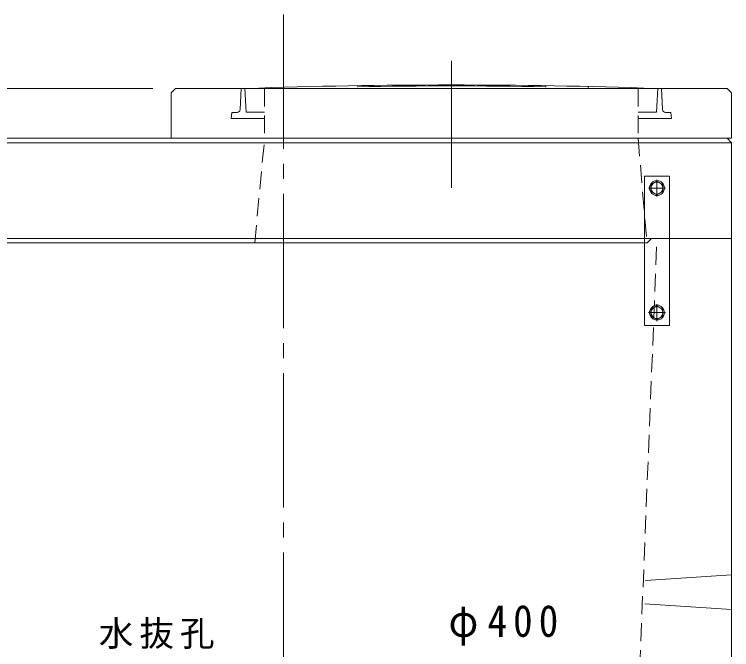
# Model space of a CAD drawing. Units: millimetres, scale not verified. Extents: x -6164 to 5771, y -4092 to 4364.
# Drawn here: x -4623 to -3183, y -1557 to -282 of the extents above; entities that cross this region are included whole.
import ezdxf

# ---------------------------------------------------------------- set-up
doc = ezdxf.new("R2010")
doc.units = ezdxf.units.MM
doc.header["$LTSCALE"] = 30
for name, pattern in [('CHAIN1', [8, 5, -1, 1, -1]), ('CHAIN2', [12, 9, -1, 1, -1]), ('DASHED1', [1.8, 1.2, -0.6])]:
    doc.linetypes.add(name, pattern=pattern)
for name, color, linetype, lineweight in [('0-1', 7, 'Continuous', 9), ('0-2', 3, 'Continuous', 9), ('0-5_基礎', 7, 'Continuous', 9), ('0-6_寸法', 4, 'Continuous', 9), ('0-A_鉄蓋', 4, 'Continuous', 9), ('0-C_CR', 3, 'Continuous', 9), ('0-D', 4, 'Continuous', 9)]:
    doc.layers.add(name, color=color, linetype=linetype, lineweight=lineweight)
doc.styles.add('ＭＳ ゴシック', font='')
doc.styles.get('ＭＳ ゴシック').set_extended_font_data('MS Gothic')

msp = doc.modelspace()

# ---------------------------------------------------------------- linework, layer by layer
at = {"layer": '0-1', "color": 3}
for p, q in [((-3191.75, -530.66), (-4973.75, -530.66)), ((-3191.75, -530.66), (-3182.75, -539.66)), ((-3352.75, -740.66), (-3343.75, -731.66)), ((-3352.75, -740.66), (-3343.75, -731.66)), ((-3182.75, -731.66), (-3343.75, -731.66)), ((-3352.75, -740.66), (-4812.75, -740.66))]:
    msp.add_line(p, q, dxfattribs=at)
at = {"layer": '0-1', "color": 3, "linetype": 'DASHED1'}
for p, q in [((-4140.75, -740.66), (-4120.75, -530.66)), ((-3370.75, -530.66), (-3352.75, -740.66))]:
    msp.add_line(p, q, dxfattribs=at)
at = {"layer": '0-1', "color": 4, "linetype": 'CHAIN1'}
for p, q in [((-3332.75, -647.46), (-3332.75, -613.86)), ((-3315.95, -630.66), (-3349.55, -630.66)), ((-3332.75, -897.46), (-3332.75, -863.86)), ((-3315.95, -880.66), (-3349.55, -880.66))]:
    msp.add_line(p, q, dxfattribs=at)
at = {"layer": '0-1', "color": 3}
msp.add_lwpolyline([(-3182.75, -731.66), (-3182.75, -539.66), (-4982.75, -539.66)], dxfattribs=at)
at = {"layer": '0-1'}
for points in [[(-3307.75, -906.66), (-3357.75, -906.66), (-3357.75, -606.66), (-3307.75, -606.66)], [(-3320.75, -637.59), (-3320.75, -623.73), (-3332.75, -616.8), (-3344.75, -623.73), (-3344.75, -637.59), (-3332.75, -644.52)], [(-3320.75, -887.59), (-3320.75, -873.73), (-3332.75, -866.8), (-3344.75, -873.73), (-3344.75, -887.59), (-3332.75, -894.52)]]:
    msp.add_lwpolyline(points, close=True, dxfattribs=at)
for centre, radius in [((-3332.75, -630.66), 15), ((-3332.75, -630.66), 12), ((-3332.75, -880.66), 15), ((-3332.75, -880.66), 12)]:
    msp.add_circle(centre, radius, dxfattribs=at)
at = {"layer": '0-2', "color": 7, "linetype": 'CHAIN2'}
msp.add_line((-4082.75, -282), (-4082.75, -2405.65), dxfattribs=at)
at = {"layer": '0-2', "linetype": 'DASHED1'}
msp.add_line((-3371.55, -1701.72), (-3332.75, -731.66), dxfattribs=at)
at = {"layer": '0-2', "color": 4}
for p, q in [((-3355.63, -1418.18), (-3182.75, -1406.66)), ((-3357.19, -1465.03), (-3182.75, -1476.66))]:
    msp.add_line(p, q, dxfattribs=at)
at = {"layer": '0-2'}
msp.add_lwpolyline([(-4982.75, -2131.66), (-3182.75, -2131.66), (-3182.75, -731.66), (-4982.75, -731.66)], close=True, dxfattribs=at)
at = {"layer": '0-6_寸法'}
msp.add_line((-5607.75, -430.66), (-4345.07, -430.66), dxfattribs=at)
at = {"layer": '0-A_鉄蓋', "color": 2, "lineweight": 18}
for p, q in [((-4169.95, -473.09), (-4167.75, -430.78)), ((-4167.75, -430.78), (-4160.75, -430.78)), ((-4158.06, -478.28), (-4160.75, -430.78)), ((-3333.43, -478.28), (-3330.75, -430.78)), ((-3323.75, -430.78), (-3330.75, -430.78)), ((-3321.54, -473.09), (-3323.75, -430.78)), ((-4188.25, -490.78), (-4186.75, -478.78)), ((-4175.94, -478.78), (-4186.75, -478.78)), ((-4120.75, -478.28), (-4158.06, -478.28)), ((-3370.75, -478.28), (-3333.43, -478.28)), ((-3315.55, -478.78), (-3304.75, -478.78)), ((-3303.25, -490.78), (-3304.75, -478.78)), ((-4120.75, -490.78), (-4188.25, -490.78)), ((-3370.75, -490.78), (-3303.25, -490.78))]:
    msp.add_line(p, q, dxfattribs=at)
at = {"layer": '0-A_鉄蓋', "color": 3, "lineweight": 18}
for p, q in [((-3555.55, -425.17), (-3556.59, -427.15)), ((-3471.56, -426.76), (-3470.6, -428.79))]:
    msp.add_line(p, q, dxfattribs=at)
for radius, start, end in [(12200, 88.06238, 91.93762), (12198, 89.11147, 90.88853)]:
    msp.add_arc((-3745.75, -12623.68), radius, start, end, dxfattribs=at)
at = {"layer": '0-A_鉄蓋', "color": 2, "lineweight": 18}
for centre, start, end in [((-4175.94, -472.78), 270, 357.01857), ((-3315.55, -472.78), 182.98143, 270)]:
    msp.add_arc(centre, 6, start, end, dxfattribs=at)
at = {"layer": '0-C_CR'}
for p, q in [((-4308.75, -439.66), (-4299.75, -430.66)), ((-3191.75, -430.66), (-4299.75, -430.66)), ((-3182.75, -439.66), (-3191.75, -430.66)), ((-4308.75, -439.66), (-4308.75, -530.66)), ((-3182.75, -439.66), (-3182.75, -530.66)), ((-4308.75, -530.66), (-3182.75, -530.66))]:
    msp.add_line(p, q, dxfattribs=at)
at = {"layer": '0-C_CR', "linetype": 'DASHED1'}
for p, q in [((-4120.75, -430.66), (-4120.75, -530.66)), ((-3370.75, -430.66), (-3370.75, -530.66))]:
    msp.add_line(p, q, dxfattribs=at)
at = {"layer": '0-D', "color": 7, "linetype": 'CHAIN2'}
msp.add_line((-3745.75, -375.45), (-3745.75, -630.03), dxfattribs=at)

# ---------------------------------------------------------------- texts
at = {"layer": '0-1', "insert": (-3751.35, -1548.74), "char_height": 64.15, "attachment_point": 7, "style": 'ＭＳ ゴシック'}
msp.add_mtext('\\T1.31;\\W0.9;φ400', dxfattribs=at)
at = {"layer": '0-5_基礎', "insert": (-4453.89, -1555.67), "char_height": 51.05, "attachment_point": 7, "style": 'ＭＳ ゴシック'}
msp.add_mtext('\\T1.17;水抜孔', dxfattribs=at)

doc.saveas('drawing.dxf')
